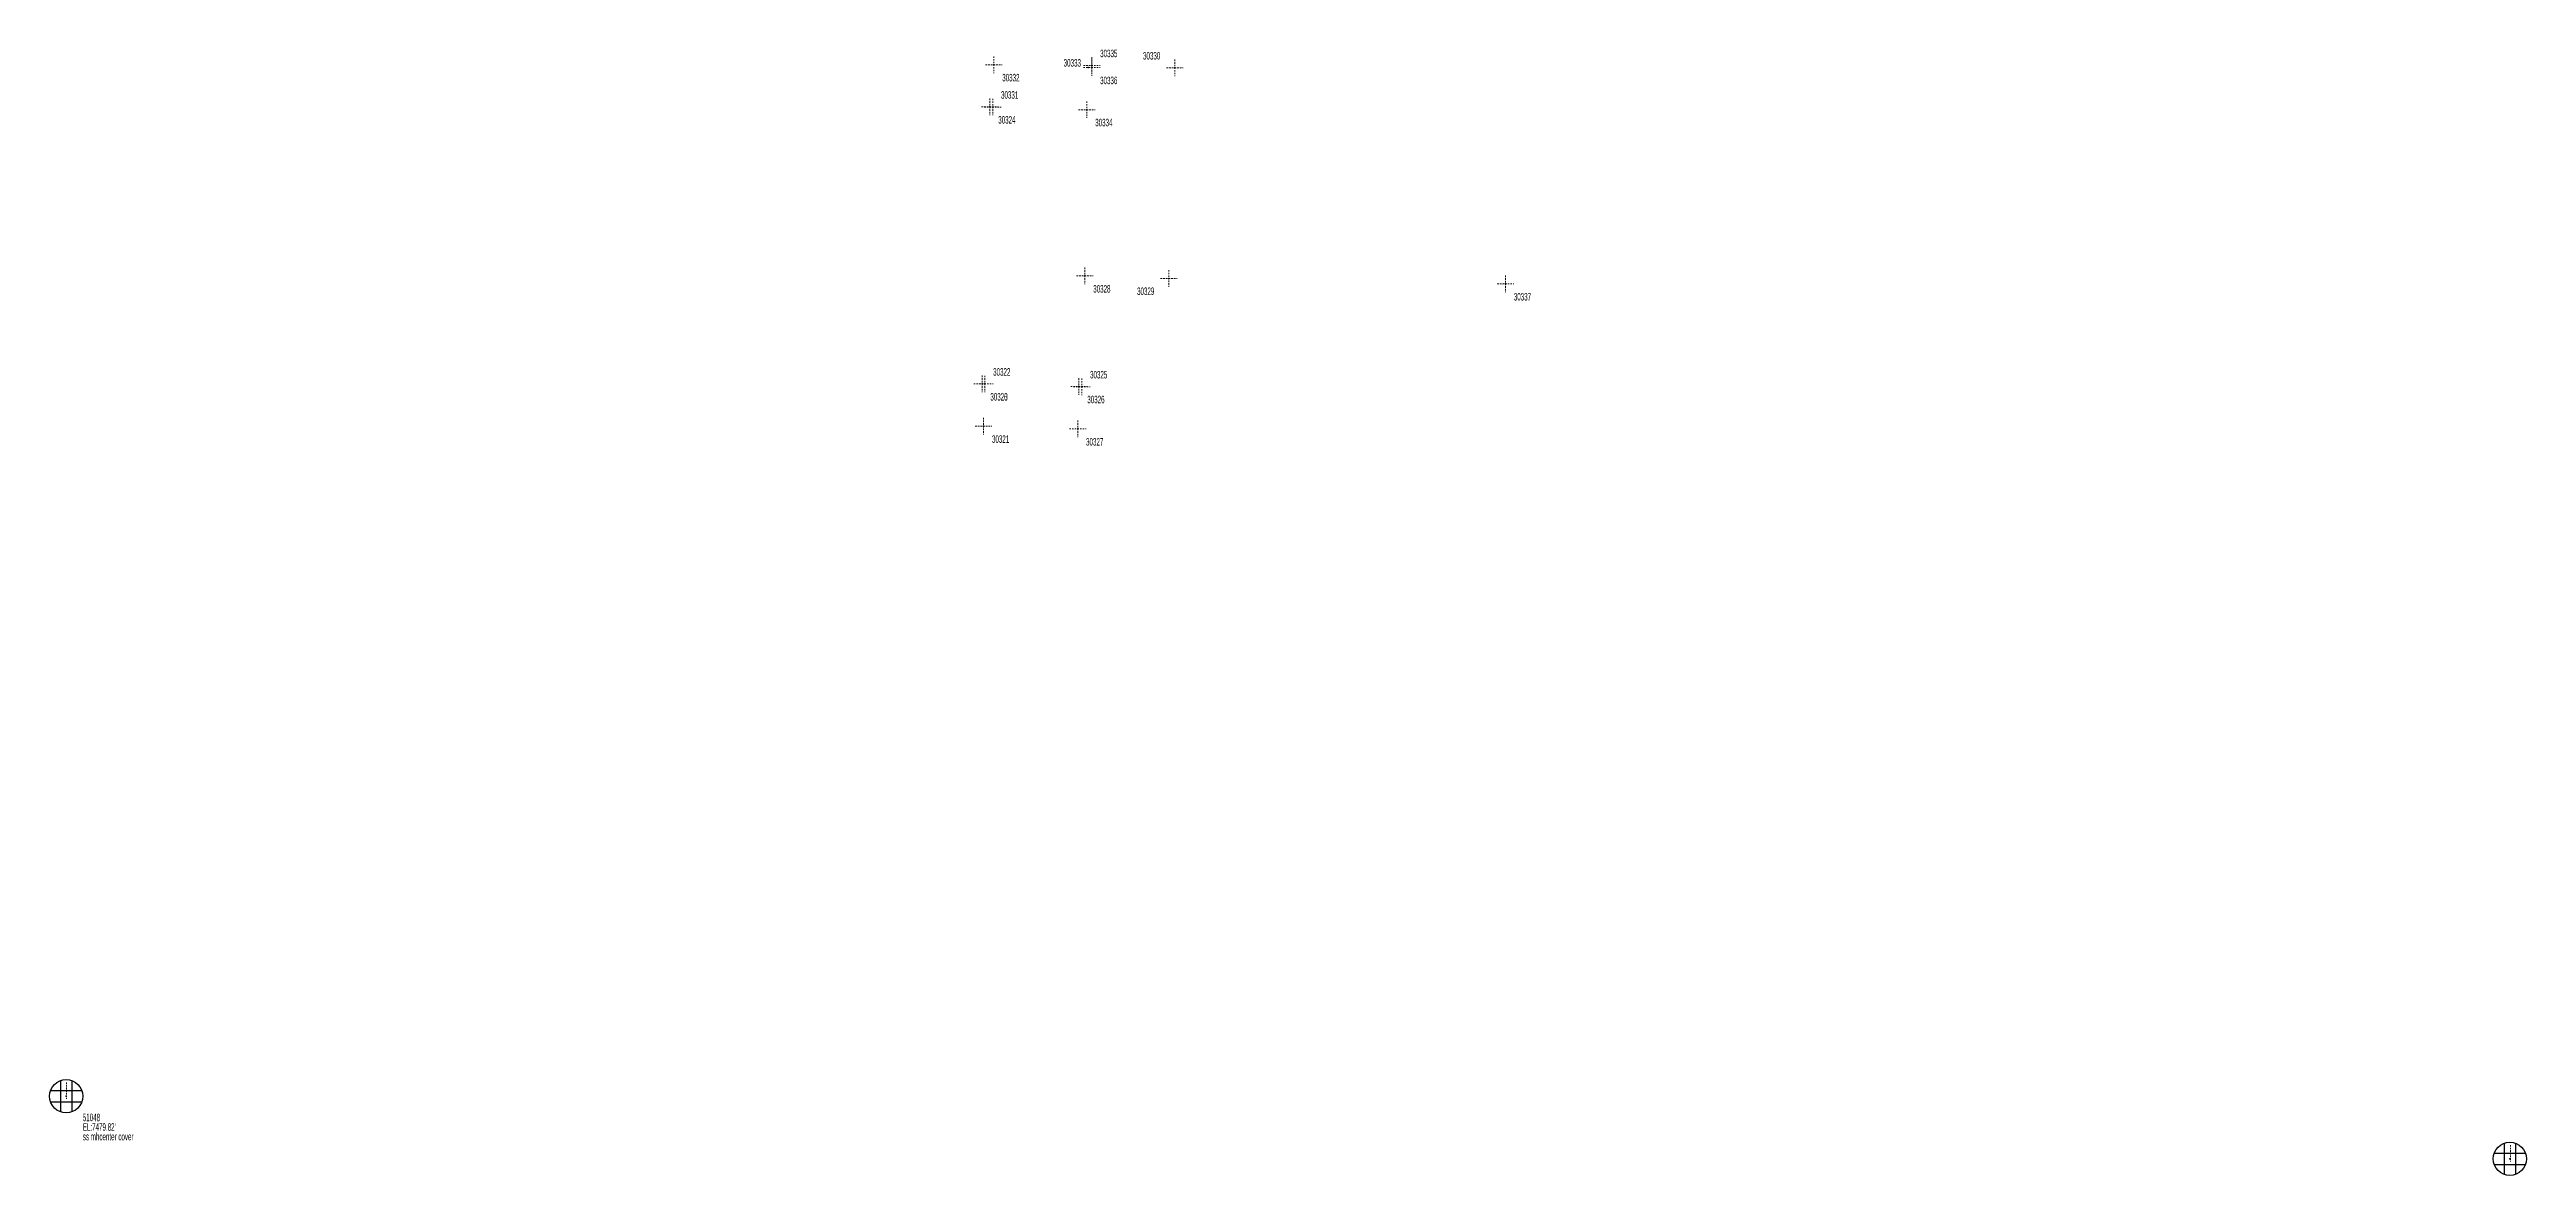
# Model space of a CAD drawing. Extents: x 2835785 to 2851632, y 1243954 to 1251877.
# Drawn here: x 2836254.5 to 2836701.5, y 1251674.2 to 1251877.4 of the extents above; entities that cross this region are included whole.
import ezdxf

# ---------------------------------------------------------------- set-up
doc = ezdxf.new("R2010")
doc.units = 0
doc.header["$MEASUREMENT"] = 0
doc.linetypes.add('Dash Med4', pattern=[0.25, 0.090426, -0.069149, 0.090426])
doc.layers.get('0').update_dxf_attribs({"true_color": 0x000000})
for name, color, linetype, true_color in [('Bldg_Comp', 5, 'Continuous', 0x0000ff), ('Easements', 5, 'Continuous', 0x0000ff), ('Point_Number', 3, 'Continuous', 0x00ff00), ('Points', 3, 'Continuous', 0x00ff00)]:
    doc.layers.add(name, color=color, linetype=linetype, true_color=true_color)

# ---------------------------------------------------------------- blocks, each defined once
blk = doc.blocks.new('PT_CROSS')
at = {"layer": 'Easements', "color": 5, "linetype": 'Dash Med4', "lineweight": 15, "true_color": 0x0000ff}
for points in [[(-0.5, 0), (0.5, 0)], [(0, 0.5), (0, -0.5)]]:
    blk.add_lwpolyline(points, dxfattribs=at)
at = {"layer": 'Easements'}
blk.add_point((0, 0), dxfattribs=at)
blk = doc.blocks.new('PT_DOT')
at = {"layer": 'Bldg_Comp', "color": 5, "linetype": 'ByBlock', "lineweight": 13, "true_color": 0x0000ff}
blk.add_circle((0, 0), 0.0625, dxfattribs=at)
at = {"layer": 'Bldg_Comp'}
blk.add_point((0, 0), dxfattribs=at)
blk = doc.blocks.new('PT_CATCH_BASIN')
at = {"layer": 'Points', "color": 3, "linetype": 'ByBlock', "true_color": 0x00ff00}
for p, q in [((-0.47, 0.171), (0.47, 0.171)), ((-0.171, 0.47), (-0.171, -0.47)), ((0.171, 0.47), (0.171, -0.47)), ((-0.47, -0.171), (0.47, -0.171))]:
    blk.add_line(p, q, dxfattribs=at)
blk.add_circle((0, 0), 0.5, dxfattribs=at)
at = {"layer": 'Points'}
blk.add_point((0, 0), dxfattribs=at)

msp = doc.modelspace()

# ---------------------------------------------------------------- block references
at = {"layer": 'Bldg_Comp'}
for name, p, xscale, yscale in [('PT_CROSS', (2836424.93, 1251874.63, 7471.25), 3.000000044703484, 3.000000044703484), ('PT_CROSS', (2836442.59, 1251874.13, 7471.25), 3.000000044703484, 3.000000044703484), ('PT_CROSS', (2836442.6, 1251874.5, 7471.25), 3.000000044703484, 3.000000044703484), ('PT_DOT', (2836441.92, 1251874.15, 7471.25), 0.2999999932944775, 0.2999999932944775), ('PT_CROSS', (2836457.59, 1251874.08, 7471.25), 3.000000044703484, 3.000000044703484), ('PT_CROSS', (2836424.21, 1251867.02, 7471.25), 3.000000044703484, 3.000000044703484), ('PT_CROSS', (2836424.71, 1251867.01, 7471.25), 3.000000044703484, 3.000000044703484), ('PT_CROSS', (2836441.71, 1251866.53, 7471.25), 3.000000044703484, 3.000000044703484), ('PT_CROSS', (2836441.35, 1251836.52, 7471.25), 3.000000044703484, 3.000000044703484), ('PT_CROSS', (2836456.51, 1251836.09, 7471.25), 3.000000044703484, 3.000000044703484), ('PT_CROSS', (2836517.25, 1251835.09), 3.000000044703484, 3.000000044703484), ('PT_CROSS', (2836422.79, 1251817.04), 3.000000044703484, 3.000000044703484), ('PT_CROSS', (2836422.79, 1251817.04, 7471.25), 3.000000044703484, 3.000000044703484), ('PT_CROSS', (2836423.29, 1251817.03, 7471.25), 3.000000044703484, 3.000000044703484), ('PT_CROSS', (2836440.28, 1251816.55, 7471.25), 3.000000044703484, 3.000000044703484), ('PT_CROSS', (2836440.78, 1251816.53, 7471.25), 3.000000044703484, 3.000000044703484), ('PT_CROSS', (2836423.07, 1251809.41, 7471.25), 3.000000044703484, 3.000000044703484), ('PT_CROSS', (2836440.06, 1251808.92, 7471.25), 3.000000044703484, 3.000000044703484)]:
    msp.add_blockref(name, p, dxfattribs=dict(at, xscale=xscale, yscale=yscale))
at = {"layer": 'Points'}
for name, p, xscale, yscale in [('PT_CATCH_BASIN', (2836257.51, 1251688.5, 7479.82), 6.000000089406967, 6.000000089406967), ('PT_CROSS', (2836257.57, 1251689.51, 7479.86), 3.000000044703484, 3.000000044703484), ('PT_CATCH_BASIN', (2836698.49, 1251677.21, 7469.41), 6.000000089406967, 6.000000089406967), ('PT_CROSS', (2836698.59, 1251678.2, 7469.38), 3.000000044703484, 3.000000044703484)]:
    msp.add_blockref(name, p, dxfattribs=dict(at, xscale=xscale, yscale=yscale))

# ---------------------------------------------------------------- texts
at = {"width": 0.49329}
for s, p in [('ss mhcenter cover', (2836260.51, 1251680.55, 7479.82)), ("EL:7479.82'", (2836260.51, 1251682.27, 7479.82))]:
    msp.add_text(s, height=1.3583, dxfattribs=at).set_placement(p)
at = {"layer": 'Bldg_Comp', "width": 0.49329}
for s, p in [('30333', (2836437.52, 1251874.3, 7471.25)), ('30335', (2836444.1, 1251876, 7471.25)), ('30330', (2836451.84, 1251875.58, 7471.25)), ('30331', (2836426.21, 1251868.51, 7471.25)), ('30332', (2836426.43, 1251871.63, 7471.25)), ('30336', (2836444.09, 1251871.13, 7471.25)), ('30324', (2836425.71, 1251864.02, 7471.25)), ('30334', (2836443.21, 1251863.53, 7471.25)), ('30328', (2836442.85, 1251833.52, 7471.25)), ('30329', (2836450.76, 1251833.09, 7471.25)), ('30337', (2836518.75, 1251832.09)), ('30322', (2836424.79, 1251818.53, 7471.25)), ('30320', (2836424.29, 1251814.04)), ('30323', (2836424.29, 1251814.04, 7471.25)), ('30325', (2836442.28, 1251818.03, 7471.25)), ('30326', (2836441.78, 1251813.55, 7471.25)), ('30321', (2836424.57, 1251806.41, 7471.25)), ('30327', (2836441.56, 1251805.92, 7471.25))]:
    msp.add_text(s, height=1.358, dxfattribs=at).set_placement(p)
at = {"layer": 'Point_Number', "width": 0.49329}
msp.add_text('51048', height=1.358, dxfattribs=at).set_placement((2836260.51, 1251684, 7479.82))

doc.saveas('drawing.dxf')
